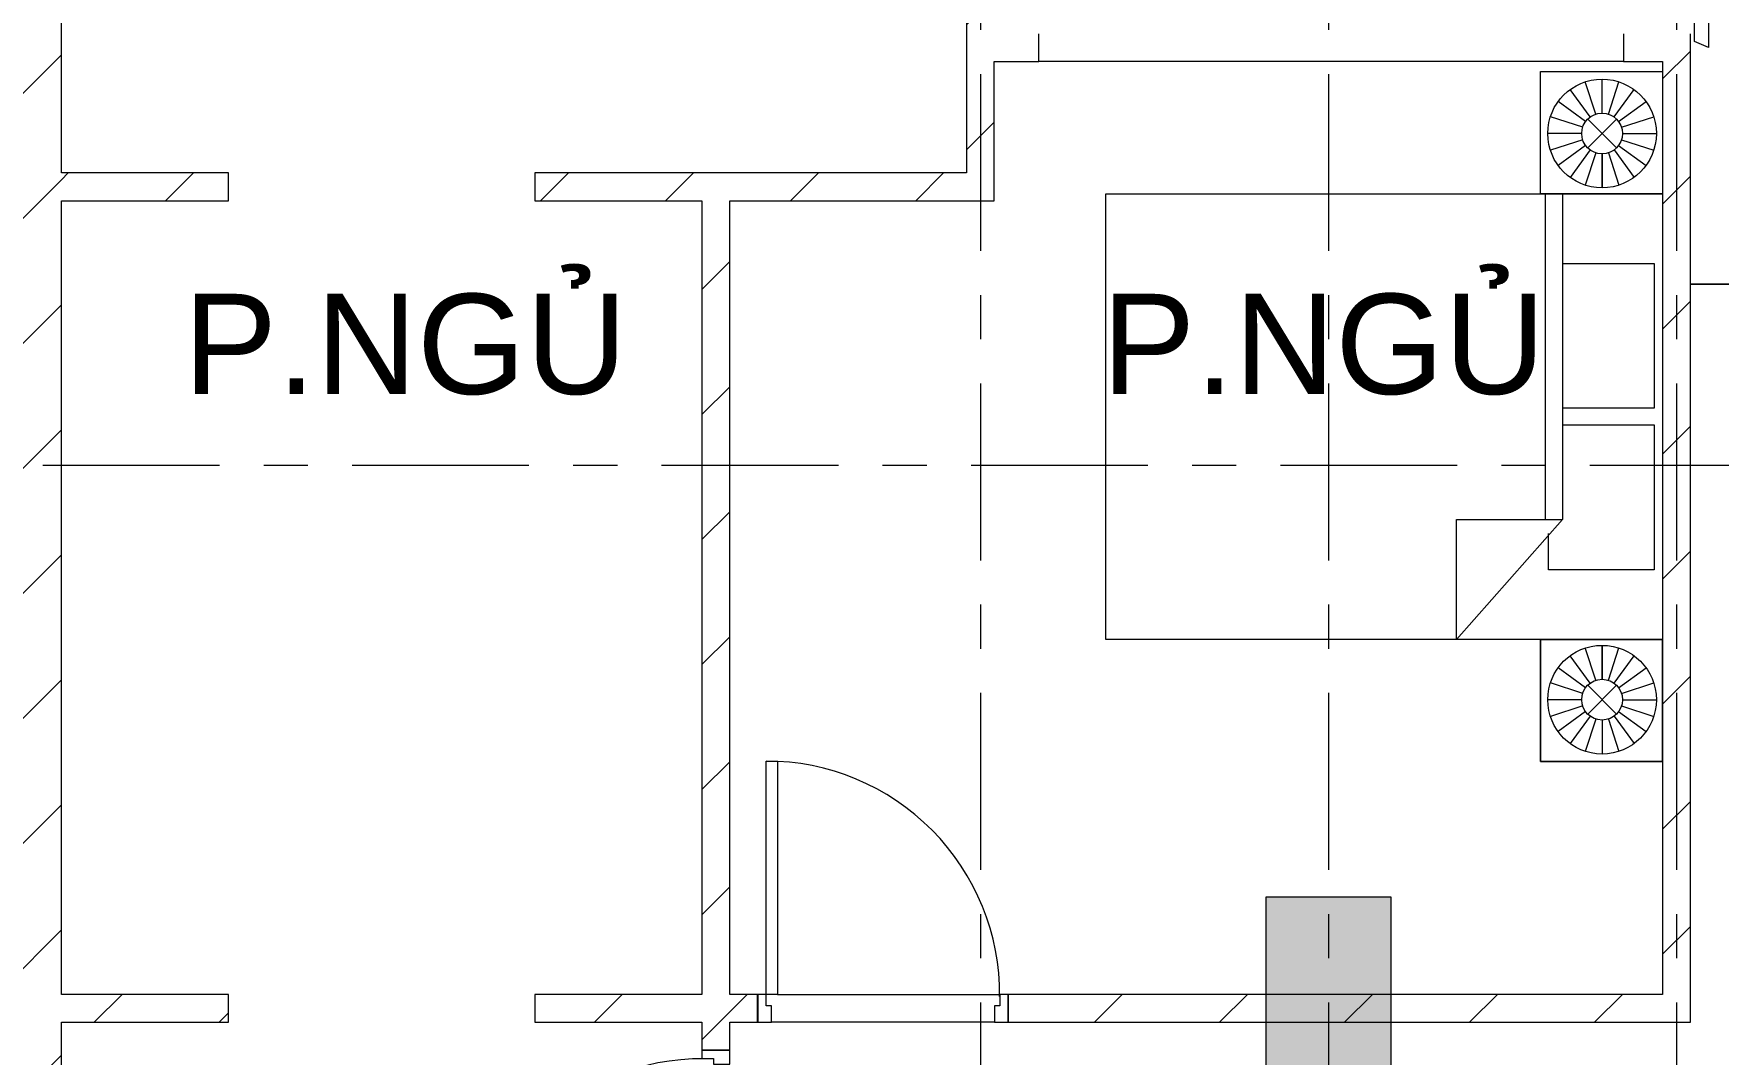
# Model space of a CAD drawing. Header units: millimetres. Extents: x -20144 to 117103, y -11426 to 48263.
# Drawn here: x 75551 to 81601, y 35635 to 39300 of the extents above; entities that cross this region are included whole.
import ezdxf

# ---------------------------------------------------------------- set-up
doc = ezdxf.new("R2010")
doc.units = ezdxf.units.MM
doc.linetypes.add('Grid Line', pattern=[22.225, 12.7, -3.175, 3.175, -3.175])
for name, color, linetype, lineweight in [('CHU', 181, 'Continuous', 5), ('CUA', 31, 'Continuous', 9), ('HATCH-TUONG', 152, 'Continuous', 9), ('NET CAT', 3, 'Continuous', 5), ('NET-CAT', 3, 'Continuous', 9), ('NET-THAY', 2, 'Continuous', 15), ('THIET BI', 44, 'Continuous', 5), ('TRUC', 225, 'Continuous', 5)]:
    doc.layers.add(name, color=color, linetype=linetype, lineweight=lineweight)
doc.styles.add('Arial_4', font='arial.ttf', dxfattribs={"height": 360})
pattern_1 = [(45, (71000, 0), (-224.5064, 224.5064), [])]

# ---------------------------------------------------------------- blocks, each defined once
blk = doc.blocks.new('ALC1807-ASCENT PLAZA-KET CAU 1_rvt-1-MẶT BẰNG TẦNG 5 ĐẾN TẦNG 22')
at = {"layer": 'NET CAT'}
blk.add_hatch(color=7, dxfattribs=at).paths.add_polyline_path([(8975.5, 32799.9), (9425.5, 32799.9), (9425.5, 36199.9), (8975.5, 36199.9), (8975.5, 33904.4)], flags=0)
at = {"layer": 'NET CAT', "color": 90, "lineweight": 13}
for p, q in [((9425.5, 36199.9), (8975.5, 36199.9)), ((8975.5, 36199.9), (8975.5, 32799.9)), ((9425.5, 32799.9), (9425.5, 36199.9))]:
    blk.add_line(p, q, dxfattribs=at)
blk = doc.blocks.new('X-TV - X-TV-626358-MẶT BẰNG TẦNG 23')
at = {"layer": 'THIET BI'}
for p, q in [((2699.9, 300), (0, 300)), ((0, 300), (0, 110)), ((0, 300), (2699.9, 300)), ((0, 110), (0, 300)), ((2699.9, 10), (2699.9, 300)), ((2699.9, 300), (2699.9, 10)), ((850, 75), (1850, 75)), ((872.5, 25), (850, 75)), ((1090, 100), (1610, 100)), ((1350, 100), (1350, 75)), ((1850, 75), (1827.5, 25)), ((1827.5, 25), (872.5, 25))]:
    blk.add_line(p, q, dxfattribs=at)
for centre, start_param, end_param in [((1090, 75), 0, 1.570796), ((1610, 75), 4.712389, 6.283185), ((1090, 25), 1.570796, 2.237229), ((1610, 25), 4.045957, 4.712389)]:
    blk.add_ellipse(centre, major_axis=(0, 25), ratio=0.9, start_param=start_param, end_param=end_param, dxfattribs=at)
blk = doc.blocks.new('CUA PHONG NGU - Type 1-398312-MẶT BẰNG TẦNG 23')
at = {"layer": 'CUA'}
for p, q in [((-317.5, 890.3), (-277.5, 890.3)), ((-317.5, 52.3), (-317.5, 890.3)), ((-277.5, 890.3), (-277.5, 52.3)), ((-277.5, 52.3), (-317.5, 52.3))]:
    blk.add_line(p, q, dxfattribs=at)
at = {"layer": 'CUA', "lineweight": 5}
for p, q in [((-318.5, 52.3), (-348.5, 52.3)), ((-348.5, 52.3), (-348.5, -47.7)), ((-318.5, 11.3), (-318.5, 52.3)), ((-298.5, 11.3), (-318.5, 11.3)), ((-298.5, -47.7), (-298.5, 11.3)), ((521.5, 11.3), (501.5, 11.3)), ((501.5, 11.3), (501.5, -47.7)), ((551.5, 52.3), (521.5, 52.3)), ((521.5, 52.3), (521.5, 11.3)), ((551.5, -47.7), (551.5, 52.3)), ((-348.5, -47.7), (-298.5, -47.7)), ((501.5, -47.7), (551.5, -47.7))]:
    blk.add_line(p, q, dxfattribs=at)
blk.add_arc((-317.5, 52.3), 838, 359.5, 90, dxfattribs=at)
blk = doc.blocks.new('X-GIUONG - X-GIUONG-V94-MẶT BẰNG TẦNG 23')
at = {"layer": 'THIET BI'}
for p, q in [((-800, 2000), (800, 2000)), ((-800, 0), (-800, 2000)), ((-800, 0), (-800, 2000)), ((-800, 2000), (800, 2000)), ((800, 2000), (800, 0)), ((800, 2000), (800, 0)), ((-800, 740), (-370, 740)), ((-370, 360), (-800, 740)), ((-370, 740), (-370, 360)), ((-1239, 439), (-800, 439)), ((-1239, 0), (-1239, 439)), ((-1239, 439), (-1239, 0)), ((-800, 439), (-1239, 439)), ((-800, 439), (-800, 0)), ((-800, 0), (-800, 439)), ((800, 439), (1239, 439)), ((800, 0), (800, 439)), ((800, 439), (1239, 439)), ((800, 0), (800, 439)), ((1239, 439), (1239, 0)), ((1239, 439), (1239, 0)), ((-1059.6, 276.6), (-1131.2, 375.2)), ((-1039.2, 287), (-1076.9, 402.9)), ((-1016.6, 290.5), (-1016.6, 412.5)), ((-993.9, 287), (-956.3, 402.9)), ((-973.5, 276.6), (-901.9, 375.2)), ((-550, 410), (-420, 410)), ((-550, 30), (-550, 410)), ((-370, 420), (800, 420)), ((973.5, 276.6), (901.9, 375.2)), ((993.9, 287), (956.3, 402.9)), ((1016.6, 290.5), (1016.6, 412.5)), ((1039.2, 287), (1076.9, 402.9)), ((1059.6, 276.6), (1131.2, 375.2)), ((-1075.8, 260.4), (-1174.4, 332.1)), ((-957.4, 260.4), (-858.7, 332.1)), ((800, 360), (-370, 360)), ((-30, 360), (-30, 30)), ((30, 30), (30, 360)), ((550, 360), (550, 30)), ((957.4, 260.4), (858.7, 332.1)), ((1075.8, 260.4), (1174.4, 332.1)), ((-1086.1, 240), (-1202.1, 277.7)), ((-1068.3, 269.1), (-964.8, 165.6)), ((-1068.3, 165.6), (-964.8, 269.1)), ((-947, 240), (-831, 277.7)), ((947, 240), (831, 277.7)), ((1068.3, 269.1), (964.8, 165.6)), ((1068.3, 165.6), (964.8, 269.1)), ((1086.1, 240), (1202.1, 277.7)), ((-1089.7, 217.4), (-1211.7, 217.4)), ((-1086.1, 194.8), (-1202.1, 157.1)), ((-947, 194.8), (-831, 157.1)), ((-943.4, 217.4), (-821.4, 217.4)), ((-821.4, 217.4), (-943.4, 217.4)), ((943.4, 217.4), (821.4, 217.4)), ((821.4, 217.4), (943.4, 217.4)), ((947, 194.8), (831, 157.1)), ((1086.1, 194.8), (1202.1, 157.1)), ((1089.7, 217.4), (1211.7, 217.4)), ((-1075.8, 174.4), (-1174.4, 102.7)), ((-1059.6, 158.2), (-1131.2, 59.5)), ((-1039.2, 147.8), (-1076.9, 31.8)), ((-1016.6, 144.2), (-1016.6, 22.2)), ((-993.9, 147.8), (-956.3, 31.8)), ((-973.5, 158.2), (-901.9, 59.5)), ((-957.4, 174.4), (-858.7, 102.7)), ((957.4, 174.4), (858.7, 102.7)), ((973.5, 158.2), (901.9, 59.5)), ((993.9, 147.8), (956.3, 31.8)), ((1016.6, 144.2), (1016.6, 22.2)), ((1039.2, 147.8), (1076.9, 31.8)), ((1059.6, 158.2), (1131.2, 59.5)), ((1075.8, 174.4), (1174.4, 102.7)), ((-800, 0), (-1239, 0)), ((-1239, 0), (-800, 0)), ((800, 0), (-800, 0)), ((800, 0), (-800, 0)), ((-30, 30), (-550, 30)), ((550, 30), (30, 30)), ((1239, 0), (800, 0)), ((1239, 0), (800, 0))]:
    blk.add_line(p, q, dxfattribs=at)
for centre, radius in [((-1016.6, 217.4), 195.1), ((1016.6, 217.4), 195.1), ((-1016.6, 217.4), 73.2), ((1016.6, 217.4), 73.2)]:
    blk.add_circle(centre, radius, dxfattribs=at)

msp = doc.modelspace()

# ---------------------------------------------------------------- hatches: boundary and pattern name
at = {"layer": 'HATCH-TUONG', "lineweight": 5}
h = msp.add_hatch(dxfattribs=at)
h.set_pattern_fill('FP_4', color=256, style=0, pattern_type=2)
h.set_pattern_definition(pattern_1)
h.paths.add_polyline_path([(75450.5, 32999.9), (75650.5, 32999.9), (75650.5, 42399.9), (75450.5, 42399.9), (75450.5, 33113.2)], flags=0)
h = msp.add_hatch(dxfattribs=at)
h.set_pattern_fill('FP_4', color=256, style=0, pattern_type=2)
h.set_pattern_definition(pattern_1)
h.paths.add_polyline_path([(78900.5, 39199.9), (79160.5, 39199.9), (79160.5, 39399.9), (78900.5, 39399.9)], flags=0)
h.paths.add_polyline_path([(81260.5, 39199.9), (81400.5, 39199.9), (81400.5, 39299.9), (81300.5, 39299.9), (81300.5, 39399.9), (81260.5, 39399.9), (81260.5, 39299.9)], flags=0)
h = msp.add_hatch(dxfattribs=at)
h.set_pattern_fill('FP_4', color=256, style=0, pattern_type=2)
h.set_pattern_definition(pattern_1)
h.paths.add_polyline_path([(81400.5, 35749.9), (81500.5, 35749.9), (81500.5, 39299.9), (81400.5, 39299.9), (81400.5, 35849.9)], flags=0)
h = msp.add_hatch(dxfattribs=at)
h.set_pattern_fill('FP_4', color=256, style=0, pattern_type=2)
h.set_pattern_definition(pattern_1)
h.paths.add_polyline_path([(78900.5, 38799.9), (79000.5, 38799.9), (79000.5, 39199.9), (78900.5, 39199.9)], flags=0)
h = msp.add_hatch(dxfattribs=at)
h.set_pattern_fill('FP_4', color=256, style=0, pattern_type=2)
h.set_pattern_definition(pattern_1)
h.paths.add_polyline_path([(75650.5, 38699.9), (76250.5, 38699.9), (76250.5, 38799.9), (75650.5, 38799.9)], flags=0)
h = msp.add_hatch(dxfattribs=at)
h.set_pattern_fill('FP_4', color=256, style=0, pattern_type=2)
h.set_pattern_definition(pattern_1)
h.paths.add_polyline_path([(77350.5, 38699.9), (79000.5, 38699.9), (79000.5, 38799.9), (77350.5, 38799.9)], flags=0)
h = msp.add_hatch(dxfattribs=at)
h.set_pattern_fill('FP_4', color=256, style=0, pattern_type=2)
h.set_pattern_definition(pattern_1)
h.paths.add_polyline_path([(77950.5, 34649.9), (78050.5, 34649.9), (78050.5, 34749.9), (77950.5, 34749.9)], flags=0)
h.paths.add_polyline_path([(77950.5, 35649.9), (78050.5, 35649.9), (78050.5, 35749.9), (77950.5, 35749.9)], flags=0)
h.paths.add_polyline_path([(77950.5, 35849.9), (78050.5, 35849.9), (78050.5, 38699.9), (77950.5, 38699.9), (77950.5, 35931.3)], flags=0)
h = msp.add_hatch(dxfattribs=at)
h.set_pattern_fill('FP_4', color=256, style=0, pattern_type=2)
h.set_pattern_definition(pattern_1)
h.paths.add_polyline_path([(75650.5, 35749.9), (76250.5, 35749.9), (76250.5, 35849.9), (75650.5, 35849.9)], flags=0)
h = msp.add_hatch(dxfattribs=at)
h.set_pattern_fill('FP_4', color=256, style=0, pattern_type=2)
h.set_pattern_definition(pattern_1)
h.paths.add_polyline_path([(77350.5, 35749.9), (78150.5, 35749.9), (78150.5, 35849.9), (77350.5, 35849.9)], flags=0)
h.paths.add_polyline_path([(79050.5, 35749.9), (81400.5, 35749.9), (81400.5, 35849.9), (79050.5, 35849.9)], flags=0)

# ---------------------------------------------------------------- linework, layer by layer
at = {"layer": 'NET-CAT', "lineweight": 15}
for p, q in [((75650.5, 38799.9), (75650.5, 42399.9)), ((78900.5, 39399.9), (78900.5, 39199.9)), ((79160.5, 39199.9), (79160.5, 39299.9)), ((81260.5, 39299.9), (81260.5, 39199.9)), ((81500.5, 35749.9), (81500.5, 39299.9)), ((78900.5, 39199.9), (78900.5, 38799.9)), ((79000.5, 39199.9), (79160.5, 39199.9)), ((79000.5, 38799.9), (79000.5, 39199.9)), ((81260.5, 39199.9), (81400.5, 39199.9)), ((81400.5, 39199.9), (81400.5, 35849.9)), ((76250.5, 38799.9), (75650.5, 38799.9)), ((76250.5, 38699.9), (76250.5, 38799.9)), ((78900.5, 38799.9), (77350.5, 38799.9)), ((77350.5, 38799.9), (77350.5, 38699.9)), ((79000.5, 38699.9), (79000.5, 38799.9)), ((75650.5, 35849.9), (75650.5, 38699.9)), ((75650.5, 38699.9), (76250.5, 38699.9)), ((77350.5, 38699.9), (77950.5, 38699.9)), ((77950.5, 38699.9), (77950.5, 35849.9)), ((78050.5, 38699.9), (79000.5, 38699.9)), ((78050.5, 35849.9), (78050.5, 38699.9)), ((76250.5, 35849.9), (75650.5, 35849.9)), ((76250.5, 35749.9), (76250.5, 35849.9)), ((77950.5, 35849.9), (77350.5, 35849.9)), ((77350.5, 35849.9), (77350.5, 35749.9)), ((78150.5, 35849.9), (78050.5, 35849.9)), ((78150.5, 35749.9), (78150.5, 35849.9)), ((81400.5, 35849.9), (79050.5, 35849.9)), ((79050.5, 35849.9), (79050.5, 35749.9)), ((75650.5, 34649.9), (75650.5, 35749.9)), ((75650.5, 35749.9), (76250.5, 35749.9)), ((77350.5, 35749.9), (77950.5, 35749.9)), ((77950.5, 35749.9), (77950.5, 35649.9)), ((78050.5, 35749.9), (78150.5, 35749.9)), ((78050.5, 35649.9), (78050.5, 35749.9)), ((79050.5, 35749.9), (81400.5, 35749.9)), ((81400.5, 35749.9), (81500.5, 35749.9)), ((77950.5, 35649.9), (78050.5, 35649.9))]:
    msp.add_line(p, q, dxfattribs=at)
at = {"layer": 'NET-THAY', "lineweight": 9}
for p, q in [((81260.5, 39199.9), (79160.5, 39199.9)), ((78221.5, 35849.9), (79020.5, 35849.9)), ((79000.5, 35749.9), (78200.5, 35749.9))]:
    msp.add_line(p, q, dxfattribs=at)
at = {"layer": 'TRUC', "linetype": 'Grid Line', "ltscale": 50}
for p, q in [((78950.5, 43599.9), (78950.5, -4500.1)), ((80200.5, 43599.9), (80200.5, -7167.6)), ((81450.5, 43599.9), (81450.5, -4500.1)), ((114000.5, 37749.9), (58907.6, 37749.9))]:
    msp.add_line(p, q, dxfattribs=at)

# ---------------------------------------------------------------- block references
at = {"lineweight": 5}
msp.add_blockref('ALC1807-ASCENT PLAZA-KET CAU 1_rvt-1-MẶT BẰNG TẦNG 5 ĐẾN TẦNG 22', (71000, -0.1), dxfattribs=at)
at = {"lineweight": 9}
for name, p, rotation in [('X-TV - X-TV-626358-MẶT BẰNG TẦNG 23', (81490.5, 41099.9), 270), ('X-GIUONG - X-GIUONG-V94-MẶT BẰNG TẦNG 23', (81400.5, 37925), 90), ('CUA PHONG NGU - Type 1-398312-MẶT BẰNG TẦNG 23', (78002.8, 35098.5), 90)]:
    msp.add_blockref(name, p, dxfattribs=dict(at, rotation=rotation))
msp.add_blockref('CUA PHONG NGU - Type 1-398312-MẶT BẰNG TẦNG 23', (78499.1, 35797.7), dxfattribs=at)

# ---------------------------------------------------------------- texts
at = {"layer": 'CHU', "color": 7, "char_height": 360, "width": 1577.62, "attachment_point": 3, "line_spacing_factor": 0.936439, "style": 'Arial_4'}
for insert in [(77681.5, 38365.9), (80979.3, 38365.9)]:
    msp.add_mtext('\\pt2540,5080,7620,10160,12700,15240,17780,20320,22860,25400,27940,30480,33020,35560,38100,40640,43180,45720,48260,50800,53340,55880,58420,60960,63500,66040,68580,71120,73660,76200,78740,81280;P.NGỦ', dxfattribs=dict(at, insert=insert))

doc.saveas('drawing.dxf')
